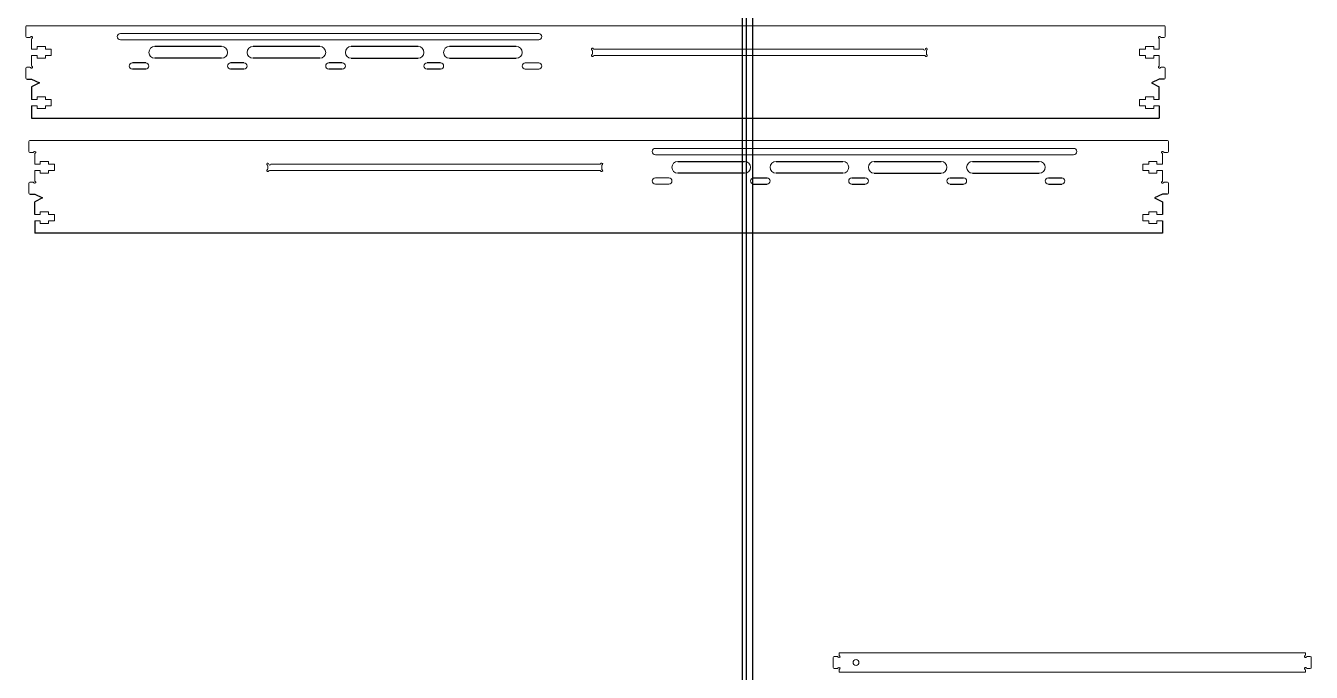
# Model space of a CAD drawing. Header units: millimetres. Extents: x 204 to 1643, y -167 to 1237.
# Drawn here: x 204 to 858, y 653 to 982 of the extents above; entities that cross this region are included whole.
import ezdxf

# ---------------------------------------------------------------- set-up
doc = ezdxf.new("R2010")
doc.units = ezdxf.units.MM
doc.header["$PDSIZE"] = -1

msp = doc.modelspace()

# ---------------------------------------------------------------- linework, layer by layer
at = {"color": 7, "linetype": 'Continuous', "lineweight": 15}
for p, q in [((203.88, 981.73), (203.88, 976.73)), ((783.38, 982.23), (204.38, 982.23)), ((783.88, 981.73), (783.88, 976.73)), ((204.38, 976.23), (206.01, 976.23)), ((206.88, 975.37), (206.88, 970.23)), ((252.11, 978.28), (464.98, 978.28)), ((252.11, 975.08), (464.98, 975.08)), ((780.88, 975.37), (780.88, 970.23)), ((783.38, 976.23), (781.74, 976.23)), ((206.88, 970.23), (209.68, 970.23)), ((209.68, 970.23), (209.68, 971.59)), ((209.68, 971.59), (213.88, 971.59)), ((213.88, 971.59), (213.88, 970.23)), ((213.88, 970.23), (216.88, 970.23)), ((216.88, 970.23), (216.88, 967.03)), ((492.31, 967.85), (492.31, 969.42)), ((660.81, 970.28), (493.18, 970.28)), ((662.31, 969.42), (662.31, 967.85)), ((770.88, 970.23), (770.88, 967.03)), ((773.88, 970.23), (770.88, 970.23)), ((773.88, 971.59), (773.88, 970.23)), ((778.08, 971.59), (773.88, 971.59)), ((778.08, 970.23), (778.08, 971.59)), ((780.88, 970.23), (778.08, 970.23)), ((209.68, 967.03), (206.88, 967.03)), ((206.88, 967.03), (206.88, 961.9)), ((209.68, 965.69), (209.68, 967.03)), ((213.88, 965.69), (209.68, 965.69)), ((216.88, 967.03), (213.88, 967.03)), ((213.88, 967.03), (213.88, 965.69)), ((458.18, 963.28), (464.98, 963.28)), ((493.18, 966.98), (661.45, 966.98)), ((770.88, 967.03), (773.88, 967.03)), ((773.88, 967.03), (773.88, 965.69)), ((773.88, 965.69), (778.08, 965.69)), ((778.08, 967.03), (780.88, 967.03)), ((778.08, 965.69), (778.08, 967.03)), ((780.88, 967.03), (780.88, 961.9)), ((203.88, 960.53), (203.88, 955.53)), ((206.01, 961.03), (204.38, 961.03)), ((458.18, 960.08), (464.98, 960.08)), ((781.74, 961.03), (783.38, 961.03)), ((783.88, 960.53), (783.88, 955.53)), ((206.88, 944.63), (209.68, 944.63)), ((209.68, 944.63), (209.68, 945.99)), ((209.68, 945.99), (213.88, 945.99)), ((213.88, 945.99), (213.88, 944.63)), ((213.88, 944.63), (216.88, 944.63)), ((216.88, 944.63), (216.88, 941.43)), ((770.88, 944.63), (770.88, 941.43)), ((773.88, 944.63), (770.88, 944.63)), ((773.88, 945.99), (773.88, 944.63)), ((778.08, 945.99), (773.88, 945.99)), ((778.08, 944.63), (778.08, 945.99)), ((780.88, 944.63), (778.08, 944.63)), ((209.68, 941.43), (206.88, 941.43)), ((209.68, 940.09), (209.68, 941.43)), ((213.88, 940.09), (209.68, 940.09)), ((216.88, 941.43), (213.88, 941.43)), ((213.88, 941.43), (213.88, 940.09)), ((770.88, 941.43), (773.88, 941.43)), ((773.88, 941.43), (773.88, 940.09)), ((773.88, 940.09), (778.08, 940.09)), ((778.08, 941.43), (780.88, 941.43)), ((778.08, 940.09), (778.08, 941.43)), ((205.5, 923.16), (205.5, 918.16)), ((206, 923.66), (785, 923.66)), ((785.5, 923.16), (785.5, 918.16)), ((206, 917.66), (207.64, 917.66)), ((208.5, 916.8), (208.5, 911.66)), ((737.27, 919.71), (524.4, 919.71)), ((737.27, 916.51), (524.4, 916.51)), ((782.5, 916.8), (782.5, 911.66)), ((785, 917.66), (783.37, 917.66)), ((208.5, 911.66), (211.3, 911.66)), ((211.3, 911.66), (211.3, 913.02)), ((211.3, 913.02), (215.5, 913.02)), ((215.5, 913.02), (215.5, 911.66)), ((215.5, 911.66), (218.5, 911.66)), ((218.5, 911.66), (218.5, 908.46)), ((327.07, 910.85), (327.07, 909.28)), ((328.57, 911.71), (496.2, 911.71)), ((497.07, 909.28), (497.07, 910.85)), ((775.5, 911.66), (772.5, 911.66)), ((772.5, 911.66), (772.5, 908.46)), ((779.7, 913.02), (775.5, 913.02)), ((775.5, 913.02), (775.5, 911.66)), ((779.7, 911.66), (779.7, 913.02)), ((782.5, 911.66), (779.7, 911.66)), ((208.5, 908.46), (208.5, 903.33)), ((211.3, 908.46), (208.5, 908.46)), ((211.3, 907.12), (211.3, 908.46)), ((215.5, 907.12), (211.3, 907.12)), ((215.5, 908.46), (215.5, 907.12)), ((218.5, 908.46), (215.5, 908.46)), ((496.2, 908.41), (327.94, 908.41)), ((531.2, 904.71), (524.4, 904.71)), ((772.5, 908.46), (775.5, 908.46)), ((775.5, 908.46), (775.5, 907.12)), ((775.5, 907.12), (779.7, 907.12)), ((779.7, 908.46), (782.5, 908.46)), ((779.7, 907.12), (779.7, 908.46)), ((782.5, 908.46), (782.5, 903.33)), ((205.5, 901.96), (205.5, 896.96)), ((207.64, 902.46), (206, 902.46)), ((531.2, 901.51), (524.4, 901.51)), ((783.37, 902.46), (785, 902.46)), ((785.5, 901.96), (785.5, 896.96)), ((208.5, 886.06), (211.3, 886.06)), ((211.3, 886.06), (211.3, 887.42)), ((211.3, 887.42), (215.5, 887.42)), ((215.5, 887.42), (215.5, 886.06)), ((215.5, 886.06), (218.5, 886.06)), ((218.5, 886.06), (218.5, 882.86)), ((775.5, 886.06), (772.5, 886.06)), ((772.5, 886.06), (772.5, 882.86)), ((779.7, 887.42), (775.5, 887.42)), ((775.5, 887.42), (775.5, 886.06)), ((779.7, 886.06), (779.7, 887.42)), ((782.5, 886.06), (779.7, 886.06)), ((211.3, 882.86), (208.5, 882.86)), ((211.3, 881.52), (211.3, 882.86)), ((215.5, 881.52), (211.3, 881.52)), ((215.5, 882.86), (215.5, 881.52)), ((218.5, 882.86), (215.5, 882.86)), ((772.5, 882.86), (775.5, 882.86)), ((775.5, 882.86), (775.5, 881.52)), ((775.5, 881.52), (779.7, 881.52)), ((779.7, 882.86), (782.5, 882.86)), ((779.7, 881.52), (779.7, 882.86)), ((617.89, 662.75), (617.89, 661.61)), ((855.24, 662.75), (617.89, 662.75)), ((855.24, 661.61), (855.24, 662.75)), ((614.89, 660.25), (614.89, 655.25)), ((617.02, 660.75), (615.39, 660.75)), ((615.39, 654.75), (617.02, 654.75)), ((857.74, 660.75), (856.1, 660.75)), ((856.1, 654.75), (857.74, 654.75)), ((858.24, 655.25), (858.24, 660.25)), ((617.89, 653.88), (617.89, 652.75)), ((617.89, 652.75), (855.24, 652.75)), ((855.24, 652.75), (855.24, 653.88))]:
    msp.add_line(p, q, dxfattribs=at)
for p, q in [((303.58, 971.63), (269.58, 971.63)), ((353.58, 971.63), (319.58, 971.63)), ((403.58, 971.63), (369.58, 971.63)), ((453.58, 971.63), (419.58, 971.63)), ((264.98, 963.28), (258.18, 963.28)), ((303.58, 965.63), (269.58, 965.63)), ((314.98, 963.28), (308.18, 963.28)), ((353.58, 965.63), (319.58, 965.63)), ((364.98, 963.28), (358.18, 963.28)), ((369.58, 965.63), (403.58, 965.63)), ((414.98, 963.28), (408.18, 963.28)), ((419.58, 965.63), (453.58, 965.63)), ((264.98, 960.08), (258.18, 960.08)), ((314.98, 960.08), (308.18, 960.08)), ((364.98, 960.08), (358.18, 960.08)), ((414.98, 960.08), (408.18, 960.08)), ((204.38, 955.03), (206.88, 955.03)), ((206.88, 955.03), (210.88, 953.03)), ((210.88, 953.03), (206.88, 951.03)), ((206.88, 951.03), (206.88, 944.63)), ((780.88, 955.03), (776.88, 953.03)), ((776.88, 953.03), (780.88, 951.03)), ((783.38, 955.03), (780.88, 955.03)), ((780.88, 944.63), (780.88, 951.03)), ((206.88, 941.43), (206.88, 935.03)), ((780.88, 941.43), (780.88, 935.03)), ((206.88, 935.03), (780.88, 935.03)), ((535.8, 913.06), (569.8, 913.06)), ((585.8, 913.06), (619.8, 913.06)), ((635.8, 913.06), (669.8, 913.06)), ((685.8, 913.06), (719.8, 913.06)), ((569.8, 907.06), (535.8, 907.06)), ((574.4, 904.71), (581.2, 904.71)), ((619.8, 907.06), (585.8, 907.06)), ((624.4, 904.71), (631.2, 904.71)), ((635.8, 907.06), (669.8, 907.06)), ((674.4, 904.71), (681.2, 904.71)), ((685.8, 907.06), (719.8, 907.06)), ((724.4, 904.71), (731.2, 904.71)), ((574.4, 901.51), (581.2, 901.51)), ((624.4, 901.51), (631.2, 901.51)), ((674.4, 901.51), (681.2, 901.51)), ((724.4, 901.51), (731.2, 901.51)), ((206, 896.46), (208.5, 896.46)), ((208.5, 896.46), (212.5, 894.46)), ((212.5, 894.46), (208.5, 892.46)), ((208.5, 886.06), (208.5, 892.46)), ((782.5, 896.46), (778.5, 894.46)), ((778.5, 894.46), (782.5, 892.46)), ((785, 896.46), (782.5, 896.46)), ((782.5, 892.46), (782.5, 886.06)), ((208.5, 882.86), (208.5, 876.46)), ((782.5, 882.86), (782.5, 876.46)), ((782.5, 876.46), (208.5, 876.46))]:
    msp.add_line(p, q)
for p in [(568.55, 507.49), (570.55, 507.49), (573.85, 475.38)]:
    msp.add_xline(p, (0, -1))
msp.add_circle((626.51, 657.75), 1.5, dxfattribs=at)
for centre, radius, start, end in [((204.38, 981.73), 0.5, 90, 180), ((783.38, 981.73), 0.5, 0, 90), ((204.38, 976.73), 0.5, 180, 270), ((206.01, 976.73), 0.5, 270, 329.99995), ((206.88, 976.23), 0.5, 300.00005, 149.99995), ((207.38, 975.37), 0.5, 120.00005, 180), ((252.11, 976.68), 1.6, 90, 270), ((464.98, 976.68), 1.6, 270, 90), ((780.88, 976.23), 0.5, 30.00005, 239.99995), ((780.38, 975.37), 0.5, 0, 59.99995), ((781.74, 976.73), 0.5, 210.00005, 270), ((783.38, 976.73), 0.5, 270, 0), ((269.58, 968.63), 3, 90, 270), ((303.58, 968.63), 3, 270, 90), ((319.58, 968.63), 3, 90, 270), ((353.58, 968.63), 3, 270, 90), ((369.58, 968.63), 3, 90, 270), ((403.58, 968.63), 3, 270, 90), ((419.58, 968.63), 3, 90, 270), ((453.58, 968.63), 3, 270, 90), ((492.31, 970.28), 0.5, 30.00012, 240.00013), ((491.81, 969.42), 0.5, 0, 60), ((493.18, 970.78), 0.5, 210.0002, 270), ((661.31, 970.29), 0.5, 180.92861, 359.33971), ((662.31, 970.28), 0.5, 300.00035, 179.73184), ((662.81, 969.42), 0.5, 120.00031, 180.00011), ((258.18, 961.68), 1.6, 90, 270), ((264.98, 961.68), 1.6, 270, 90), ((308.18, 961.68), 1.6, 90, 270), ((314.98, 961.68), 1.6, 270, 90), ((358.18, 961.68), 1.6, 90, 270), ((364.98, 961.68), 1.6, 270, 90), ((408.18, 961.68), 1.6, 90, 270), ((414.98, 961.68), 1.6, 270, 90), ((458.18, 961.68), 1.6, 90, 270), ((464.98, 961.68), 1.6, 270, 90), ((492.31, 966.98), 0.5, 120.00028, 329.99997), ((491.81, 967.85), 0.5, 300.0006, 360), ((493.18, 966.48), 0.5, 90.00008, 150.00004), ((661.45, 966.48), 0.5, 30.00031, 90.00011), ((662.31, 966.98), 0.5, 210.00023, 60.00024), ((662.81, 967.85), 0.5, 179.99894, 239.99791), ((204.38, 960.53), 0.5, 90, 180), ((204.38, 955.53), 0.5, 180, 270), ((206.01, 960.53), 0.5, 30, 90), ((206.88, 961.03), 0.5, 210, 60), ((207.38, 961.9), 0.5, 180, 240), ((780.88, 961.03), 0.5, 120, 330), ((780.38, 961.9), 0.5, 300, 0), ((781.74, 960.53), 0.5, 90, 150), ((783.38, 960.53), 0.5, 0, 90), ((783.38, 955.53), 0.5, 270, 0), ((206, 923.16), 0.5, 90, 180), ((785, 923.16), 0.5, 0, 90), ((206, 918.16), 0.5, 180, 270), ((207.64, 918.16), 0.5, 270, 329.99995), ((208.5, 917.66), 0.5, 300.00005, 149.99995), ((209, 916.8), 0.5, 120.00005, 180), ((524.4, 918.11), 1.6, 90, 270), ((737.27, 918.11), 1.6, 270, 90), ((782.5, 917.66), 0.5, 30.00005, 239.99995), ((782, 916.8), 0.5, 0, 59.99995), ((783.37, 918.16), 0.5, 210.00005, 270), ((785, 918.16), 0.5, 270, 0), ((327.07, 911.71), 0.5, 0.26816, 239.99965), ((326.57, 910.85), 0.5, 359.99989, 59.99969), ((328.07, 911.72), 0.5, 180.66029, 359.07139), ((496.2, 912.21), 0.5, 270, 329.9998), ((497.07, 911.71), 0.5, 299.99987, 149.99988), ((497.57, 910.85), 0.5, 120, 180), ((535.8, 910.06), 3, 90, 270), ((569.8, 910.06), 3, 270, 90), ((585.8, 910.06), 3, 90, 270), ((619.8, 910.06), 3, 270, 90), ((635.8, 910.06), 3, 90, 270), ((669.8, 910.06), 3, 270, 90), ((685.8, 910.06), 3, 90, 270), ((719.8, 910.06), 3, 270, 90), ((209, 903.33), 0.5, 180, 240), ((327.07, 908.41), 0.5, 119.99976, 329.99977), ((326.57, 909.28), 0.5, 300.00209, 0.00106), ((327.94, 907.91), 0.5, 89.99989, 149.99969), ((496.2, 907.91), 0.5, 29.99996, 89.99992), ((497.07, 908.41), 0.5, 210.00003, 59.99972), ((497.57, 909.28), 0.5, 180, 239.9994), ((524.4, 903.11), 1.6, 90, 270), ((531.2, 903.11), 1.6, 270, 90), ((574.4, 903.11), 1.6, 90, 270), ((581.2, 903.11), 1.6, 270, 90), ((624.4, 903.11), 1.6, 90, 270), ((631.2, 903.11), 1.6, 270, 90), ((674.4, 903.11), 1.6, 90, 270), ((681.2, 903.11), 1.6, 270, 90), ((724.4, 903.11), 1.6, 90, 270), ((731.2, 903.11), 1.6, 270, 90), ((782, 903.33), 0.5, 300, 0), ((206, 901.96), 0.5, 90, 180), ((206, 896.96), 0.5, 180, 270), ((207.64, 901.96), 0.5, 30, 90), ((208.5, 902.46), 0.5, 210, 60), ((782.5, 902.46), 0.5, 120, 330), ((783.37, 901.96), 0.5, 90, 150), ((785, 901.96), 0.5, 0, 90), ((785, 896.96), 0.5, 270, 0), ((617.89, 660.75), 0.5, 210, 60), ((618.39, 661.61), 0.5, 180, 240), ((855.24, 660.75), 0.5, 120, 330), ((854.74, 661.61), 0.5, 300, 0), ((615.39, 660.25), 0.5, 90, 180), ((615.39, 655.25), 0.5, 180, 270), ((617.02, 660.25), 0.5, 30, 90), ((617.02, 655.25), 0.5, 270, 330), ((617.89, 654.75), 0.5, 300, 150), ((855.24, 654.75), 0.5, 30, 240), ((856.1, 660.25), 0.5, 90, 150), ((856.1, 655.25), 0.5, 210, 270), ((857.74, 660.25), 0.5, 0, 90), ((857.74, 655.25), 0.5, 270, 0), ((618.39, 653.88), 0.5, 120, 180), ((854.74, 653.88), 0.5, 0, 60)]:
    msp.add_arc(centre, radius, start, end, dxfattribs=at)
at = {"layer": 'Defpoints'}
for p in [(208.5, 905.89), (522.8, 903.11), (532.8, 903.11), (532.8, 903.11), (532.8, 903.11), (572.8, 903.11), (722.8, 903.11), (781.1, 908.46), (782.5, 905.89), (206, 896.46), (206, 896.46), (206, 896.46), (782.5, 876.46), (726.11, 657.41)]:
    msp.add_point(p, dxfattribs=at)

doc.saveas('drawing.dxf')
